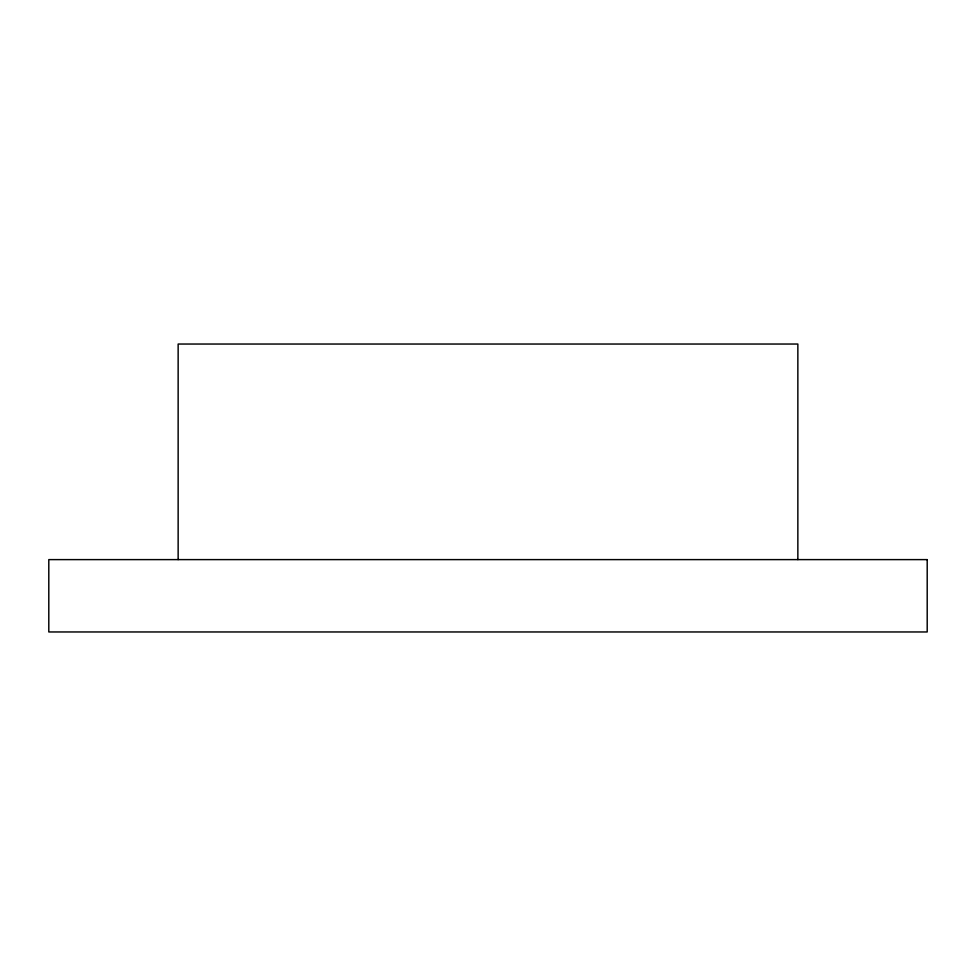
<?xml version="1.0" encoding="UTF-8"?>
<svg xmlns="http://www.w3.org/2000/svg" width="976" height="976" viewBox="0 0 976 976"><rect width="100%" height="100%" fill="white"/><g stroke="black" fill="none" stroke-linecap="round" stroke-linejoin="round"><path stroke-width="1.46" d="M797.856 559.614L797.856 344.04L178.144 344.04L178.144 559.614M927.2 559.614L48.8 559.614L48.8 631.96L927.2 631.96L927.2 559.614"/></g></svg>
